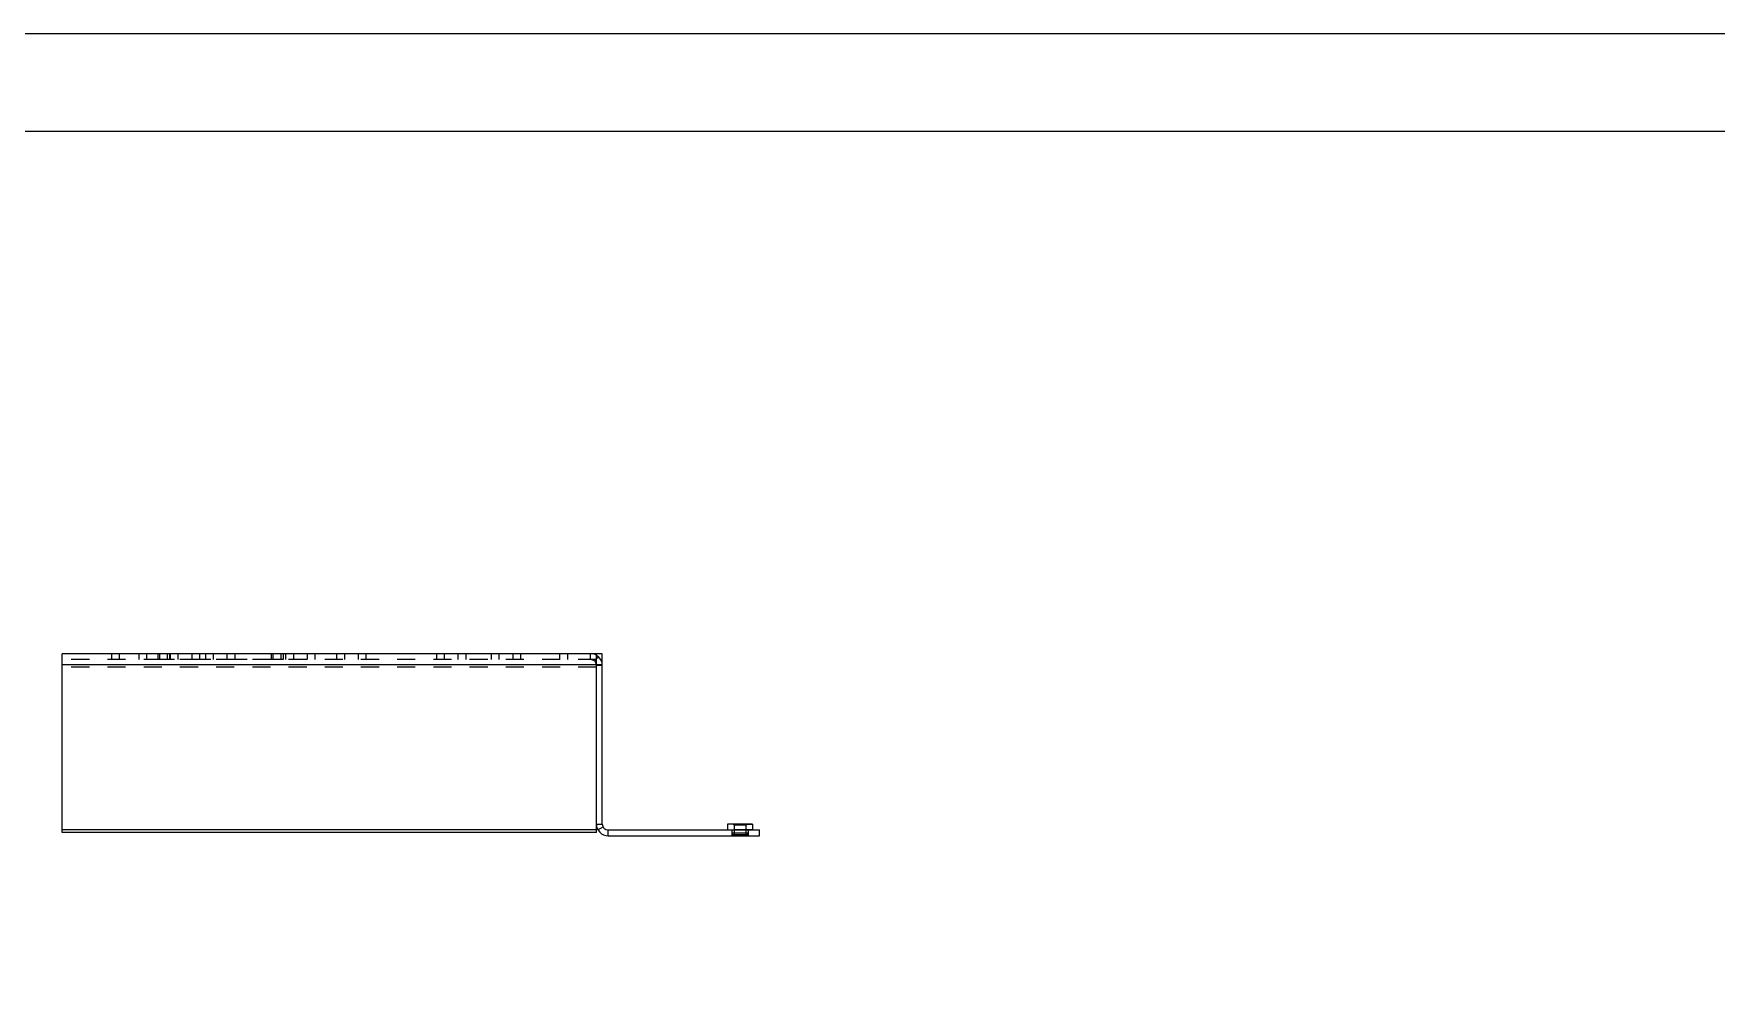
# Model space of a CAD drawing. Header units: millimetres. Extents: x -177 to 18421, y -5017 to 3255.
# Drawn here: x 17048.3 to 17478.1, y 1754.5 to 2000.5 of the extents above; entities that cross this region are included whole.
import ezdxf

# ---------------------------------------------------------------- set-up
doc = ezdxf.new("R2010")
doc.units = ezdxf.units.MM
doc.header["$LTSCALE"] = 46.255
doc.linetypes.add('HIDDEN', pattern=[0.2, 0.1, -0.1])
doc.layers.get('0').update_dxf_attribs({"linetype": 'CONTINUOUS'})
for name, color, linetype in [('02___PRT_ALL_AXES', 7, 'CONTINUOUS'), ('03___PRT_ALL_CURVES', 7, 'CONTINUOUS'), ('DEFAULT_2', 8, 'HIDDEN')]:
    doc.layers.add(name, color=color, linetype=linetype)

msp = doc.modelspace()

# ---------------------------------------------------------------- linework, layer by layer
at = {"color": 7, "linetype": 'Continuous'}
for p, q in [((16753.092, 2000.458), (17942.092, 2000.458)), ((17193.551, 1842.062), (17055.551, 1842.062)), ((17055.551, 1796.357), (17055.551, 1842.062)), ((17193.551, 1798.562), (17193.551, 1842.062)), ((17055.551, 1839.303), (17193.551, 1839.303)), ((17192.051, 1797.062), (17055.551, 1797.062)), ((17192.051, 1798.562), (17193.551, 1798.562)), ((17192.051, 1796.357), (17192.051, 1798.562)), ((17192.453, 1797.062), (17193.752, 1797.812)), ((17195.051, 1797.062), (17233.751, 1797.062)), ((17195.051, 1795.562), (17195.051, 1797.062)), ((17233.751, 1795.562), (17233.751, 1797.062))]:
    msp.add_line(p, q, dxfattribs=at)
at = {"color": 3, "linetype": 'Continuous'}
for p, q in [((17192.051, 1798.562), (17192.051, 1842.062)), ((17192.051, 1796.357), (17055.551, 1796.357)), ((17195.051, 1795.562), (17233.751, 1795.562))]:
    msp.add_line(p, q, dxfattribs=at)
at = {"color": 7, "linetype": 'Continuous'}
msp.add_lwpolyline([(16778.092, 1184.458), (17917.092, 1184.458), (17917.092, 1975.458), (16778.092, 1975.458)], close=True, dxfattribs=at)
at = {"color": 3, "linetype": 'Continuous'}
msp.add_arc((17195.051, 1798.562), 3, 180, 270, dxfattribs=at)
at = {"color": 7, "linetype": 'Continuous'}
msp.add_arc((17195.051, 1798.562), 1.5, 180, 270, dxfattribs=at)
at = {"layer": '02___PRT_ALL_AXES', "color": 7, "linetype": 'Continuous'}
for p, q in [((17231.926, 1798.562), (17225.576, 1798.562)), ((17225.576, 1798.562), (17225.576, 1797.062)), ((17231.926, 1798.562), (17231.926, 1797.062))]:
    msp.add_line(p, q, dxfattribs=at)
at = {"layer": '02___PRT_ALL_AXES', "color": 8, "linetype": 'HIDDEN'}
for p, q in [((17231.926, 1797.062), (17225.576, 1797.062)), ((17226.641, 1797.062), (17226.641, 1796.212)), ((17226.651, 1797.062), (17226.651, 1795.562)), ((17227.251, 1798.262), (17227.251, 1795.692)), ((17230.251, 1798.262), (17230.251, 1795.692)), ((17230.851, 1797.062), (17230.851, 1795.562)), ((17230.861, 1797.062), (17230.861, 1796.212)), ((17230.861, 1796.212), (17226.641, 1796.212)), ((17226.841, 1796.212), (17226.641, 1795.822)), ((17230.861, 1795.822), (17226.641, 1795.822)), ((17226.641, 1795.822), (17226.641, 1795.692)), ((17230.861, 1795.692), (17226.641, 1795.692)), ((17226.651, 1795.562), (17230.851, 1795.562)), ((17230.661, 1796.212), (17230.861, 1795.822)), ((17230.861, 1795.822), (17230.861, 1795.692))]:
    msp.add_line(p, q, dxfattribs=at)
at = {"layer": '03___PRT_ALL_CURVES', "color": 8, "linetype": 'HIDDEN'}
msp.add_line((17112.051, 1840.562), (17080.051, 1840.562), dxfattribs=at)
at = {"layer": 'DEFAULT_2', "color": 8, "linetype": 'HIDDEN'}
for p, q in [((17192.051, 1840.562), (17055.551, 1840.562)), ((17068.251, 1840.562), (17068.251, 1842.062)), ((17070.251, 1840.562), (17070.251, 1842.062)), ((17075.251, 1840.562), (17075.251, 1842.062)), ((17077.251, 1840.562), (17077.251, 1842.062)), ((17080.051, 1842.062), (17080.051, 1840.562)), ((17080.451, 1842.062), (17080.451, 1840.562)), ((17082.451, 1840.562), (17082.451, 1842.062)), ((17083.051, 1840.562), (17083.051, 1842.062)), ((17083.251, 1840.562), (17083.251, 1842.062)), ((17085.251, 1840.562), (17085.251, 1842.062)), ((17088.751, 1840.562), (17088.751, 1842.062)), ((17090.751, 1840.562), (17090.751, 1842.062)), ((17092.251, 1840.562), (17092.251, 1842.062)), ((17094.251, 1840.562), (17094.251, 1842.062)), ((17097.751, 1840.562), (17097.751, 1842.062)), ((17099.751, 1840.562), (17099.751, 1842.062)), ((17109.051, 1840.562), (17109.051, 1842.062)), ((17109.451, 1840.562), (17109.451, 1842.062)), ((17111.451, 1842.062), (17111.451, 1840.562)), ((17112.051, 1842.062), (17112.051, 1840.562)), ((17112.751, 1840.562), (17112.751, 1842.062)), ((17114.751, 1840.562), (17114.751, 1842.062)), ((17118.251, 1840.562), (17118.251, 1842.062)), ((17120.251, 1840.562), (17120.251, 1842.062)), ((17125.751, 1840.562), (17125.751, 1842.062)), ((17127.751, 1840.562), (17127.751, 1842.062)), ((17131.251, 1840.562), (17131.251, 1842.062)), ((17133.251, 1840.562), (17133.251, 1842.062)), ((17151.251, 1840.562), (17151.251, 1842.062)), ((17153.251, 1840.562), (17153.251, 1842.062)), ((17156.751, 1840.562), (17156.751, 1842.062)), ((17158.751, 1840.562), (17158.751, 1842.062)), ((17165.251, 1840.562), (17165.251, 1842.062)), ((17167.251, 1840.562), (17167.251, 1842.062)), ((17170.751, 1840.562), (17170.751, 1842.062)), ((17172.751, 1840.562), (17172.751, 1842.062)), ((17182.751, 1840.562), (17182.751, 1842.062)), ((17184.751, 1840.562), (17184.751, 1842.062)), ((17190.551, 1840.562), (17190.551, 1842.062)), ((17192.613, 1841.24), (17191.582, 1840.151)), ((17192.051, 1838.599), (17055.551, 1838.599)), ((17193.551, 1839.062), (17192.051, 1839.062)), ((17231.903, 1798.562), (17226.951, 1798.562)), ((17227.251, 1798.262), (17226.951, 1798.562)), ((17230.251, 1798.262), (17227.251, 1798.262)), ((17227.251, 1798.262), (17227.251, 1795.692)), ((17229.418, 1798.562), (17229.418, 1798.512)), ((17229.418, 1798.512), (17231.913, 1798.512)), ((17229.433, 1798.562), (17229.433, 1798.512)), ((17229.438, 1798.562), (17229.438, 1798.512)), ((17229.454, 1798.562), (17229.454, 1798.512)), ((17229.463, 1798.562), (17229.463, 1798.512)), ((17229.497, 1798.562), (17229.497, 1798.512)), ((17229.507, 1798.562), (17229.507, 1798.512)), ((17229.508, 1798.562), (17229.508, 1798.512)), ((17229.523, 1798.562), (17229.523, 1798.512)), ((17229.525, 1798.562), (17229.525, 1798.512)), ((17229.526, 1798.562), (17229.526, 1798.512)), ((17229.544, 1798.562), (17229.544, 1798.512)), ((17229.571, 1798.562), (17229.571, 1798.512)), ((17229.576, 1798.562), (17229.576, 1798.512)), ((17229.578, 1798.562), (17229.578, 1798.512)), ((17229.623, 1798.562), (17229.623, 1798.512)), ((17229.661, 1798.562), (17229.661, 1798.512)), ((17229.683, 1798.562), (17229.683, 1798.512)), ((17229.689, 1798.562), (17229.689, 1798.512)), ((17229.72, 1798.562), (17229.72, 1798.512)), ((17229.723, 1798.562), (17229.723, 1798.512)), ((17229.739, 1798.562), (17229.739, 1798.512)), ((17229.786, 1798.562), (17229.786, 1798.512)), ((17229.801, 1798.562), (17229.801, 1798.512)), ((17229.844, 1798.562), (17229.844, 1798.512)), ((17230.008, 1798.562), (17230.008, 1798.512)), ((17230.101, 1798.562), (17230.101, 1798.512)), ((17230.133, 1798.562), (17230.133, 1798.512)), ((17230.138, 1798.562), (17230.138, 1798.512)), ((17230.185, 1798.562), (17230.185, 1798.512)), ((17230.189, 1798.562), (17230.189, 1798.512)), ((17230.192, 1798.562), (17230.192, 1798.512)), ((17230.208, 1798.562), (17230.208, 1798.512)), ((17230.241, 1798.562), (17230.241, 1798.512)), ((17230.251, 1798.262), (17230.551, 1798.562)), ((17230.251, 1798.262), (17230.251, 1795.692)), ((17230.257, 1798.562), (17230.257, 1798.512)), ((17230.259, 1798.562), (17230.259, 1798.512)), ((17230.274, 1798.562), (17230.274, 1798.512)), ((17230.277, 1798.562), (17230.277, 1798.512)), ((17230.282, 1798.562), (17230.282, 1798.512)), ((17230.287, 1798.562), (17230.287, 1798.512)), ((17230.303, 1798.562), (17230.303, 1798.512)), ((17230.305, 1798.562), (17230.305, 1798.512)), ((17230.332, 1798.562), (17230.332, 1798.512)), ((17230.337, 1798.562), (17230.337, 1798.512)), ((17230.338, 1798.562), (17230.338, 1798.512)), ((17230.341, 1798.562), (17230.341, 1798.512)), ((17230.354, 1798.562), (17230.354, 1798.512)), ((17230.401, 1798.562), (17230.401, 1798.512)), ((17230.403, 1798.562), (17230.403, 1798.512)), ((17230.409, 1798.562), (17230.409, 1798.512)), ((17230.416, 1798.562), (17230.416, 1798.512)), ((17230.456, 1798.562), (17230.456, 1798.512)), ((17230.458, 1798.562), (17230.458, 1798.512)), ((17230.481, 1798.562), (17230.481, 1798.512)), ((17230.485, 1798.562), (17230.485, 1798.512)), ((17230.497, 1798.562), (17230.497, 1798.512)), ((17230.497, 1798.562), (17230.497, 1798.512)), ((17230.507, 1798.562), (17230.507, 1798.512)), ((17230.52, 1798.562), (17230.52, 1798.512)), ((17230.54, 1798.562), (17230.54, 1798.512)), ((17230.541, 1798.562), (17230.541, 1798.512)), ((17230.556, 1798.562), (17230.556, 1798.512)), ((17230.559, 1798.562), (17230.559, 1798.512)), ((17230.561, 1798.562), (17230.561, 1798.512)), ((17230.565, 1798.562), (17230.565, 1798.512)), ((17230.576, 1798.562), (17230.576, 1798.512)), ((17230.598, 1798.562), (17230.598, 1798.512)), ((17230.601, 1798.562), (17230.601, 1798.512)), ((17230.615, 1798.562), (17230.615, 1798.512)), ((17230.635, 1798.562), (17230.635, 1798.512)), ((17230.66, 1798.562), (17230.66, 1798.512)), ((17230.668, 1798.562), (17230.668, 1798.512)), ((17230.698, 1798.562), (17230.698, 1798.512)), ((17230.707, 1798.562), (17230.707, 1798.512)), ((17230.729, 1798.562), (17230.729, 1798.512)), ((17230.73, 1798.562), (17230.73, 1798.512)), ((17230.746, 1798.562), (17230.746, 1798.512)), ((17230.779, 1798.562), (17230.779, 1798.512)), ((17230.785, 1798.562), (17230.785, 1798.512)), ((17230.786, 1798.562), (17230.786, 1798.512)), ((17230.839, 1798.562), (17230.839, 1798.512)), ((17230.852, 1798.562), (17230.852, 1798.512)), ((17230.893, 1798.562), (17230.893, 1798.512)), ((17230.896, 1798.562), (17230.896, 1798.512)), ((17230.902, 1798.562), (17230.902, 1798.512)), ((17230.91, 1798.562), (17230.91, 1798.512)), ((17230.916, 1798.562), (17230.916, 1798.512)), ((17230.917, 1798.562), (17230.917, 1798.512)), ((17230.924, 1798.562), (17230.924, 1798.512)), ((17230.925, 1798.562), (17230.925, 1798.512)), ((17230.927, 1798.562), (17230.927, 1798.512)), ((17230.932, 1798.562), (17230.932, 1798.512)), ((17230.941, 1798.562), (17230.941, 1798.512)), ((17230.943, 1798.562), (17230.943, 1798.512)), ((17230.976, 1798.562), (17230.976, 1798.512)), ((17230.983, 1798.562), (17230.983, 1798.512)), ((17230.991, 1798.562), (17230.991, 1798.512)), ((17230.997, 1798.562), (17230.997, 1798.512)), ((17231.002, 1798.562), (17231.002, 1798.512)), ((17231.004, 1798.562), (17231.004, 1798.512)), ((17231.036, 1798.562), (17231.036, 1798.512)), ((17231.044, 1798.562), (17231.044, 1798.512)), ((17231.053, 1798.562), (17231.053, 1798.512)), ((17231.064, 1798.562), (17231.064, 1798.512)), ((17231.069, 1798.562), (17231.069, 1798.512)), ((17231.081, 1798.562), (17231.081, 1798.512)), ((17231.093, 1798.562), (17231.093, 1798.512)), ((17231.115, 1798.562), (17231.115, 1798.512)), ((17231.126, 1798.562), (17231.126, 1798.512)), ((17231.134, 1798.562), (17231.134, 1798.512)), ((17231.167, 1798.562), (17231.167, 1798.512)), ((17231.18, 1798.562), (17231.18, 1798.512)), ((17231.222, 1798.562), (17231.222, 1798.512)), ((17231.251, 1798.562), (17231.251, 1798.512)), ((17231.284, 1798.562), (17231.284, 1798.512)), ((17231.303, 1798.562), (17231.303, 1798.512)), ((17231.323, 1798.562), (17231.323, 1798.512)), ((17231.332, 1798.562), (17231.332, 1798.512)), ((17231.335, 1798.562), (17231.335, 1798.512)), ((17231.339, 1798.562), (17231.339, 1798.512)), ((17231.34, 1798.562), (17231.34, 1798.512)), ((17231.347, 1798.562), (17231.347, 1798.512)), ((17231.362, 1798.562), (17231.362, 1798.512)), ((17231.382, 1798.562), (17231.382, 1798.512)), ((17231.384, 1798.562), (17231.384, 1798.512)), ((17231.403, 1798.562), (17231.403, 1798.512)), ((17231.409, 1798.562), (17231.409, 1798.512)), ((17231.414, 1798.562), (17231.414, 1798.512)), ((17231.451, 1798.562), (17231.451, 1798.512)), ((17231.459, 1798.562), (17231.459, 1798.512)), ((17231.462, 1798.562), (17231.462, 1798.512)), ((17231.463, 1798.562), (17231.463, 1798.512)), ((17231.467, 1798.562), (17231.467, 1798.512)), ((17231.475, 1798.562), (17231.475, 1798.512)), ((17231.476, 1798.562), (17231.476, 1798.512)), ((17231.513, 1798.562), (17231.513, 1798.512)), ((17231.526, 1798.562), (17231.526, 1798.512)), ((17231.545, 1798.562), (17231.545, 1798.512)), ((17231.574, 1798.562), (17231.574, 1798.512)), ((17231.607, 1798.562), (17231.607, 1798.512)), ((17231.637, 1798.562), (17231.637, 1798.512)), ((17231.639, 1798.562), (17231.639, 1798.512)), ((17231.649, 1798.562), (17231.649, 1798.512)), ((17231.651, 1798.562), (17231.651, 1798.512)), ((17231.657, 1798.562), (17231.657, 1798.512)), ((17231.704, 1798.562), (17231.704, 1798.512)), ((17231.712, 1798.562), (17231.712, 1798.512)), ((17231.738, 1798.562), (17231.738, 1798.512)), ((17231.741, 1798.562), (17231.741, 1798.512)), ((17231.75, 1798.562), (17231.75, 1798.512)), ((17231.771, 1798.562), (17231.771, 1798.512)), ((17231.776, 1798.562), (17231.776, 1798.512)), ((17231.787, 1798.562), (17231.787, 1798.512)), ((17231.828, 1798.562), (17231.828, 1798.512)), ((17231.842, 1798.562), (17231.842, 1798.512)), ((17231.875, 1798.562), (17231.875, 1798.512)), ((17231.899, 1798.562), (17231.899, 1798.512)), ((17231.903, 1798.562), (17231.903, 1798.512)), ((17231.913, 1798.562), (17231.913, 1798.512))]:
    msp.add_line(p, q, dxfattribs=at)
for radius in [3, 1.5]:
    msp.add_arc((17190.551, 1839.062), radius, 0, 90, dxfattribs=at)

doc.saveas('drawing.dxf')
